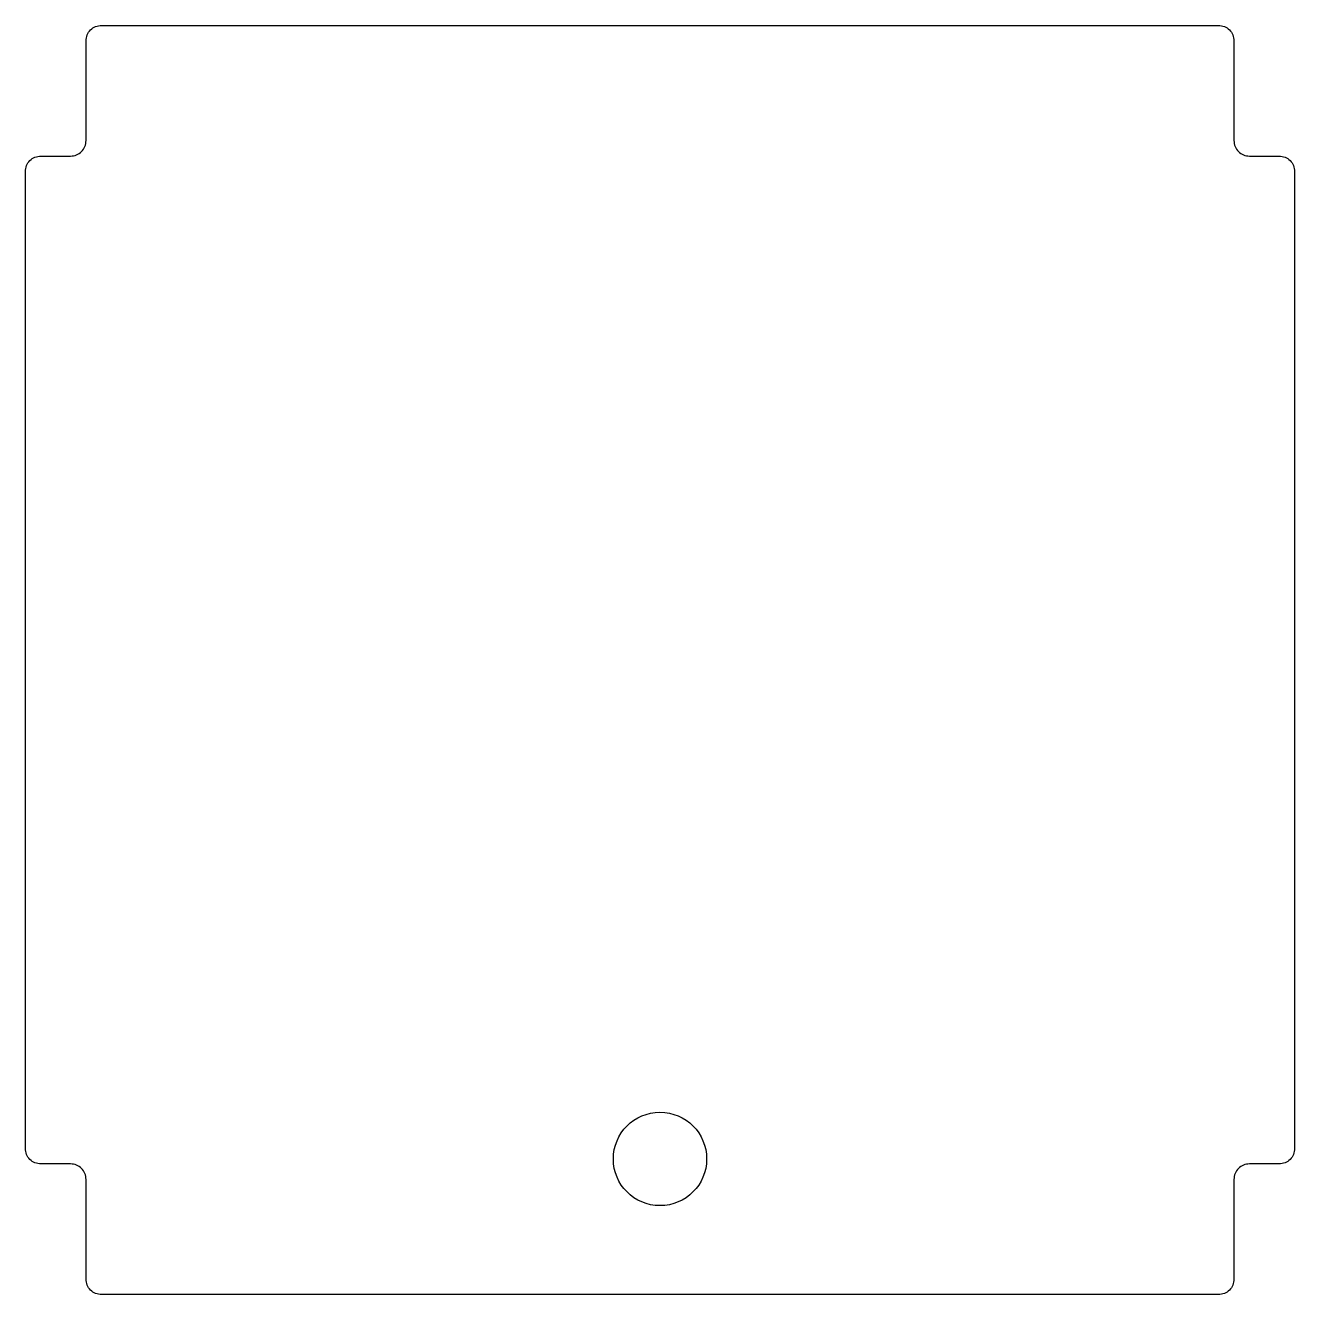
# Model space of a CAD drawing. Header units: millimetres. Extents: x -354 to 54, y -391 to 17.
import ezdxf

# ---------------------------------------------------------------- set-up
doc = ezdxf.new("R2010")
doc.units = ezdxf.units.MM
doc.layers.get('0').update_dxf_attribs({"linetype": 'CONTINUOUS'})

msp = doc.modelspace()

# ---------------------------------------------------------------- linework, layer by layer
msp.add_lwpolyline([(49, -349), (39.5, -349, 0.414214), (34.5, -354), (34.5, -386, -0.414214), (29.5, -391), (-329.5, -391, -0.414214), (-334.5, -386), (-334.5, -354, 0.414214), (-339.5, -349), (-349, -349, -0.414214), (-354, -344), (-354, -30, -0.414214), (-349, -25), (-339.5, -25, 0.414214), (-334.5, -20), (-334.5, 12, -0.414214), (-329.5, 17), (29.5, 17, -0.414214), (34.5, 12), (34.5, -20, 0.414214), (39.5, -25), (49, -25, -0.414214), (54, -30), (54, -344, -0.414214)], format="xyb", close=True)
msp.add_circle((-150, -347.4), 15)

doc.saveas('drawing.dxf')
